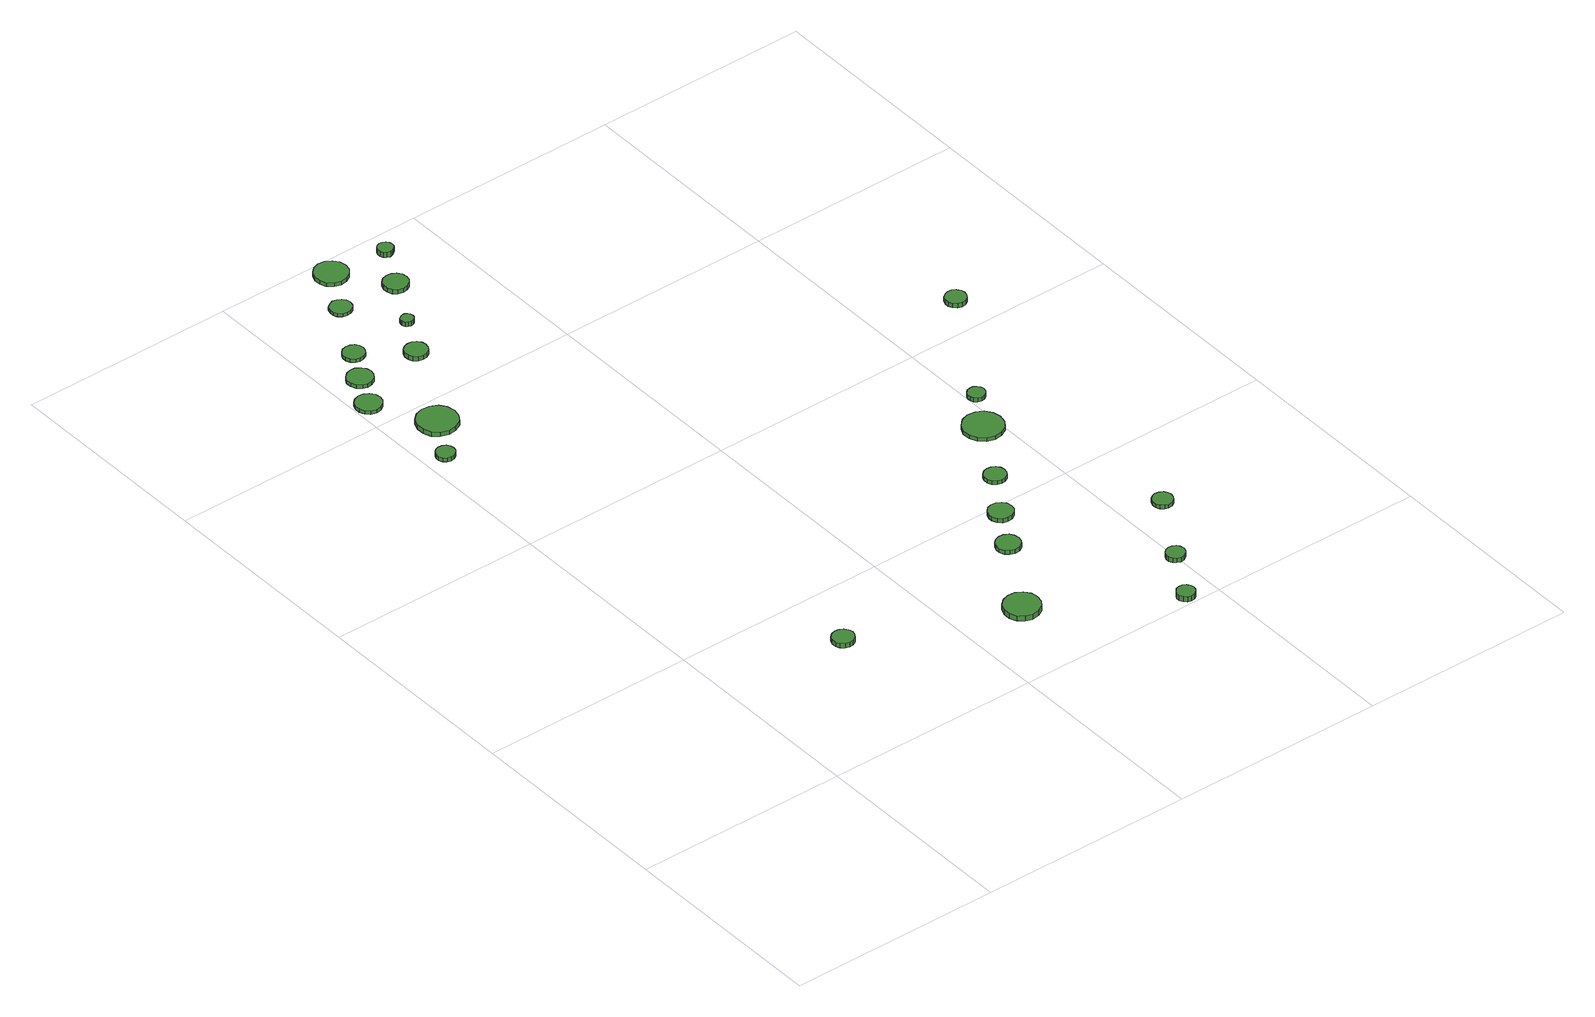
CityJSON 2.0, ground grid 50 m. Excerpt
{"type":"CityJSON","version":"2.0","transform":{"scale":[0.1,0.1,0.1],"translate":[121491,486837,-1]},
"CityObjects":{
"tree1":{"type":"SolitaryVegetationObject","attributes":{"function":"something"},"geometry":[{"type":"MultiSurface","lod":"1","boundaries":[[[0,1,2,3,4,5,6,7,8,9,10,11,12,13,14]],[[15,16,17,18,19,20,21,22,23,24,25,26,27,28,29]],[[0,29,28,1]],[[1,28,27,2]],[[2,27,26,3]],[[3,26,25,4]],[[4,25,24,5]],[[5,24,23,6]],[[6,23,22,7]],[[7,22,21,8]],[[8,21,20,9]],[[9,20,19,10]],[[10,19,18,11]],[[11,18,17,12]],[[12,17,16,13]],[[13,16,15,14]],[[14,15,29,0]]]}]},
"tree2":{"type":"SolitaryVegetationObject","attributes":{"function":"something"},"geometry":[{"type":"MultiSurface","lod":"1","boundaries":[[[30,31,32,33,34,35,36,37,38,39,40,41,42,43,44]],[[45,46,47,48,49,50,51,52,53,54,55,56,57,58,59]],[[30,59,58,31]],[[31,58,57,32]],[[32,57,56,33]],[[33,56,55,34]],[[34,55,54,35]],[[35,54,53,36]],[[36,53,52,37]],[[37,52,51,38]],[[38,51,50,39]],[[39,50,49,40]],[[40,49,48,41]],[[41,48,47,42]],[[42,47,46,43]],[[43,46,45,44]],[[44,45,59,30]]]}]},
"tree3":{"type":"SolitaryVegetationObject","attributes":{"function":"something"},"geometry":[{"type":"MultiSurface","lod":"1","boundaries":[[[60,61,62,63,64,65,66,67,68,69,70,71,72,73,74]],[[75,76,77,78,79,80,81,82,83,84,85,86,87,88,89]],[[60,89,88,61]],[[61,88,87,62]],[[62,87,86,63]],[[63,86,85,64]],[[64,85,84,65]],[[65,84,83,66]],[[66,83,82,67]],[[67,82,81,68]],[[68,81,80,69]],[[69,80,79,70]],[[70,79,78,71]],[[71,78,77,72]],[[72,77,76,73]],[[73,76,75,74]],[[74,75,89,60]]]}]},
"tree4":{"type":"SolitaryVegetationObject","attributes":{"function":"something"},"geometry":[{"type":"MultiSurface","lod":"1","boundaries":[[[90,91,92,93,94,95,96,97,98,99,100,101,102,103,104]],[[105,106,107,108,109,110,111,112,113,114,115,116,117,118,119]],[[90,119,118,91]],[[91,118,117,92]],[[92,117,116,93]],[[93,116,115,94]],[[94,115,114,95]],[[95,114,113,96]],[[96,113,112,97]],[[97,112,111,98]],[[98,111,110,99]],[[99,110,109,100]],[[100,109,108,101]],[[101,108,107,102]],[[102,107,106,103]],[[103,106,105,104]],[[104,105,119,90]]]}]},
"tree5":{"type":"SolitaryVegetationObject","attributes":{"function":"something"},"geometry":[{"type":"MultiSurface","lod":"1","boundaries":[[[120,121,122,123,124,125,126,127,128,129,130,131,132,133,134]],[[135,136,137,138,139,140,141,142,143,144,145,146,147,148,149]],[[120,149,148,121]],[[121,148,147,122]],[[122,147,146,123]],[[123,146,145,124]],[[124,145,144,125]],[[125,144,143,126]],[[126,143,142,127]],[[127,142,141,128]],[[128,141,140,129]],[[129,140,139,130]],[[130,139,138,131]],[[131,138,137,132]],[[132,137,136,133]],[[133,136,135,134]],[[134,135,149,120]]]}]},
"tree6":{"type":"SolitaryVegetationObject","attributes":{"function":"something"},"geometry":[{"type":"MultiSurface","lod":"1","boundaries":[[[150,151,152,153,154,155,156,157,158,159,160,161,162,163,164]],[[165,166,167,168,169,170,171,172,173,174,175,176,177,178,179]],[[150,179,178,151]],[[151,178,177,152]],[[152,177,176,153]],[[153,176,175,154]],[[154,175,174,155]],[[155,174,173,156]],[[156,173,172,157]],[[157,172,171,158]],[[158,171,170,159]],[[159,170,169,160]],[[160,169,168,161]],[[161,168,167,162]],[[162,167,166,163]],[[163,166,165,164]],[[164,165,179,150]]]}]},
"tree7":{"type":"SolitaryVegetationObject","attributes":{"function":"something"},"geometry":[{"type":"MultiSurface","lod":"1","boundaries":[[[180,181,182,183,184,185,186,187,188,189,190,191,192,193,194]],[[195,196,197,198,199,200,201,202,203,204,205,206,207,208,209]],[[180,209,208,181]],[[181,208,207,182]],[[182,207,206,183]],[[183,206,205,184]],[[184,205,204,185]],[[185,204,203,186]],[[186,203,202,187]],[[187,202,201,188]],[[188,201,200,189]],[[189,200,199,190]],[[190,199,198,191]],[[191,198,197,192]],[[192,197,196,193]],[[193,196,195,194]],[[194,195,209,180]]]}]},
"tree8":{"type":"SolitaryVegetationObject","attributes":{"function":"something"},"geometry":[{"type":"MultiSurface","lod":"1","boundaries":[[[210,211,212,213,214,215,216,217,218,219,220,221,222,223,224]],[[225,226,227,228,229,230,231,232,233,234,235,236,237,238,239]],[[210,239,238,211]],[[211,238,237,212]],[[212,237,236,213]],[[213,236,235,214]],[[214,235,234,215]],[[215,234,233,216]],[[216,233,232,217]],[[217,232,231,218]],[[218,231,230,219]],[[219,230,229,220]],[[220,229,228,221]],[[221,228,227,222]],[[222,227,226,223]],[[223,226,225,224]],[[224,225,239,210]]]}]},
"tree9":{"type":"SolitaryVegetationObject","attributes":{"function":"something"},"geometry":[{"type":"MultiSurface","lod":"1","boundaries":[[[240,241,242,243,244,245,246,247,248,249,250,251,252,253,254]],[[255,256,257,258,259,260,261,262,263,264,265,266,267,268,269]],[[240,269,268,241]],[[241,268,267,242]],[[242,267,266,243]],[[243,266,265,244]],[[244,265,264,245]],[[245,264,263,246]],[[246,263,262,247]],[[247,262,261,248]],[[248,261,260,249]],[[249,260,259,250]],[[250,259,258,251]],[[251,258,257,252]],[[252,257,256,253]],[[253,256,255,254]],[[254,255,269,240]]]}]},
"tree10":{"type":"SolitaryVegetationObject","attributes":{"function":"something"},"geometry":[{"type":"MultiSurface","lod":"1","boundaries":[[[270,271,272,273,274,275,276,277,278,279,280,281,282,283,284]],[[285,286,287,288,289,290,291,292,293,294,295,296,297,298,299]],[[270,299,298,271]],[[271,298,297,272]],[[272,297,296,273]],[[273,296,295,274]],[[274,295,294,275]],[[275,294,293,276]],[[276,293,292,277]],[[277,292,291,278]],[[278,291,290,279]],[[279,290,289,280]],[[280,289,288,281]],[[281,288,287,282]],[[282,287,286,283]],[[283,286,285,284]],[[284,285,299,270]]]}]},
"tree11":{"type":"SolitaryVegetationObject","attributes":{"function":"something"},"geometry":[{"type":"MultiSurface","lod":"1","boundaries":[[[300,301,302,303,304,305,306,307,308,309,310,311,312,313,314]],[[315,316,317,318,319,320,321,322,323,324,325,326,327,328,329]],[[300,329,328,301]],[[301,328,327,302]],[[302,327,326,303]],[[303,326,325,304]],[[304,325,324,305]],[[305,324,323,306]],[[306,323,322,307]],[[307,322,321,308]],[[308,321,320,309]],[[309,320,319,310]],[[310,319,318,311]],[[311,318,317,312]],[[312,317,316,313]],[[313,316,315,314]],[[314,315,329,300]]]}]},
"tree12":{"type":"SolitaryVegetationObject","attributes":{"function":"something"},"geometry":[{"type":"MultiSurface","lod":"1","boundaries":[[[330,331,332,333,334,335,336,337,338,339,340,341,342,343,344]],[[345,346,347,348,349,350,351,352,353,354,355,356,357,358,359]],[[330,359,358,331]],[[331,358,357,332]],[[332,357,356,333]],[[333,356,355,334]],[[334,355,354,335]],[[335,354,353,336]],[[336,353,352,337]],[[337,352,351,338]],[[338,351,350,339]],[[339,350,349,340]],[[340,349,348,341]],[[341,348,347,342]],[[342,347,346,343]],[[343,346,345,344]],[[344,345,359,330]]]}]},
"tree13":{"type":"SolitaryVegetationObject","attributes":{"function":"something"},"geometry":[{"type":"MultiSurface","lod":"1","boundaries":[[[360,361,362,363,364,365,366,367,368,369,370,371,372,373,374]],[[375,376,377,378,379,380,381,382,383,384,385,386,387,388,389]],[[360,389,388,361]],[[361,388,387,362]],[[362,387,386,363]],[[363,386,385,364]],[[364,385,384,365]],[[365,384,383,366]],[[366,383,382,367]],[[367,382,381,368]],[[368,381,380,369]],[[369,380,379,370]],[[370,379,378,371]],[[371,378,377,372]],[[372,377,376,373]],[[373,376,375,374]],[[374,375,389,360]]]}]},
"tree14":{"type":"SolitaryVegetationObject","attributes":{"function":"something"},"geometry":[{"type":"MultiSurface","lod":"1","boundaries":[[[390,391,392,393,394,395,396,397,398,399,400,401,402,403,404]],[[405,406,407,408,409,410,411,412,413,414,415,416,417,418,419]],[[390,419,418,391]],[[391,418,417,392]],[[392,417,416,393]],[[393,416,415,394]],[[394,415,414,395]],[[395,414,413,396]],[[396,413,412,397]],[[397,412,411,398]],[[398,411,410,399]],[[399,410,409,400]],[[400,409,408,401]],[[401,408,407,402]],[[402,407,406,403]],[[403,406,405,404]],[[404,405,419,390]]]}]},
"tree15":{"type":"SolitaryVegetationObject","attributes":{"function":"something"},"geometry":[{"type":"MultiSurface","lod":"1","boundaries":[[[420,421,422,423,424,425,426,427,428,429,430,431,432,433,434]],[[435,436,437,438,439,440,441,442,443,444,445,446,447,448,449]],[[420,449,448,421]],[[421,448,447,422]],[[422,447,446,423]],[[423,446,445,424]],[[424,445,444,425]],[[425,444,443,426]],[[426,443,442,427]],[[427,442,441,428]],[[428,441,440,429]],[[429,440,439,430]],[[430,439,438,431]],[[431,438,437,432]],[[432,437,436,433]],[[433,436,435,434]],[[434,435,449,420]]]}]},
"tree16":{"type":"SolitaryVegetationObject","attributes":{"function":"something"},"geometry":[{"type":"MultiSurface","lod":"1","boundaries":[[[450,451,452,453,454,455,456,457,458,459,460,461,462,463,464]],[[465,466,467,468,469,470,471,472,473,474,475,476,477,478,479]],[[450,479,478,451]],[[451,478,477,452]],[[452,477,476,453]],[[453,476,475,454]],[[454,475,474,455]],[[455,474,473,456]],[[456,473,472,457]],[[457,472,471,458]],[[458,471,470,459]],[[459,470,469,460]],[[460,469,468,461]],[[461,468,467,462]],[[462,467,466,463]],[[463,466,465,464]],[[464,465,479,450]]]}]},
"tree17":{"type":"SolitaryVegetationObject","attributes":{"function":"something"},"geometry":[{"type":"MultiSurface","lod":"1","boundaries":[[[480,481,482,483,484,485,486,487,488,489,490,491,492,493,494]],[[495,496,497,498,499,500,501,502,503,504,505,506,507,508,509]],[[480,509,508,481]],[[481,508,507,482]],[[482,507,506,483]],[[483,506,505,484]],[[484,505,504,485]],[[485,504,503,486]],[[486,503,502,487]],[[487,502,501,488]],[[488,501,500,489]],[[489,500,499,490]],[[490,499,498,491]],[[491,498,497,492]],[[492,497,496,493]],[[493,496,495,494]],[[494,495,509,480]]]}]},
"tree18":{"type":"SolitaryVegetationObject","attributes":{"function":"something"},"geometry":[{"type":"MultiSurface","lod":"1","boundaries":[[[510,511,512,513,514,515,516,517,518,519,520,521,522,523,524]],[[525,526,527,528,529,530,531,532,533,534,535,536,537,538,539]],[[510,539,538,511]],[[511,538,537,512]],[[512,537,536,513]],[[513,536,535,514]],[[514,535,534,515]],[[515,534,533,516]],[[516,533,532,517]],[[517,532,531,518]],[[518,531,530,519]],[[519,530,529,520]],[[520,529,528,521]],[[521,528,527,522]],[[522,527,526,523]],[[523,526,525,524]],[[524,525,539,510]]]}]},
"tree19":{"type":"SolitaryVegetationObject","attributes":{"function":"something"},"geometry":[{"type":"MultiSurface","lod":"1","boundaries":[[[540,541,542,543,544,545,546,547,548,549,550,551,552,553,554]],[[555,556,557,558,559,560,561,562,563,564,565,566,567,568,569]],[[540,569,568,541]],[[541,568,567,542]],[[542,567,566,543]],[[543,566,565,544]],[[544,565,564,545]],[[545,564,563,546]],[[546,563,562,547]],[[547,562,561,548]],[[548,561,560,549]],[[549,560,559,550]],[[550,559,558,551]],[[551,558,557,552]],[[552,557,556,553]],[[553,556,555,554]],[[554,555,569,540]]]}]},
"tree20":{"type":"SolitaryVegetationObject","attributes":{"function":"something"},"geometry":[{"type":"MultiSurface","lod":"1","boundaries":[[[570,571,572,573,574,575,576,577,578,579,580,581,582,583,584]],[[585,586,587,588,589,590,591,592,593,594,595,596,597,598,599]],[[570,599,598,571]],[[571,598,597,572]],[[572,597,596,573]],[[573,596,595,574]],[[574,595,594,575]],[[575,594,593,576]],[[576,593,592,577]],[[577,592,591,578]],[[578,591,590,579]],[[579,590,589,580]],[[580,589,588,581]],[[581,588,587,582]],[[582,587,586,583]],[[583,586,585,584]],[[584,585,599,570]]]}]},
"tree21":{"type":"SolitaryVegetationObject","attributes":{"function":"something"},"geometry":[{"type":"MultiSurface","lod":"1","boundaries":[[[600,601,602,603,604,605,606,607,608,609,610,611,612,613,614]],[[615,616,617,618,619,620,621,622,623,624,625,626,627,628,629]],[[600,629,628,601]],[[601,628,627,602]],[[602,627,626,603]],[[603,626,625,604]],[[604,625,624,605]],[[605,624,623,606]],[[606,623,622,607]],[[607,622,621,608]],[[608,621,620,609]],[[609,620,619,610]],[[610,619,618,611]],[[611,618,617,612]],[[612,617,616,613]],[[613,616,615,614]],[[614,615,629,600]]]}]},
"tree22":{"type":"SolitaryVegetationObject","attributes":{"function":"something"},"geometry":[{"type":"MultiSurface","lod":"1","boundaries":[[[630,631,632,633,634,635,636,637,638,639,640,641,642,643,644]],[[645,646,647,648,649,650,651,652,653,654,655,656,657,658,659]],[[630,659,658,631]],[[631,658,657,632]],[[632,657,656,633]],[[633,656,655,634]],[[634,655,654,635]],[[635,654,653,636]],[[636,653,652,637]],[[637,652,651,638]],[[638,651,650,639]],[[639,650,649,640]],[[640,649,648,641]],[[641,648,647,642]],[[642,647,646,643]],[[643,646,645,644]],[[644,645,659,630]]]}]}
},
"vertices":[
[320,346,18],[317,356,18],[311,364,18],[302,369,18],[292,370,18],[282,367,18],[274,360,18],[270,351,18],[270,340,18],[274,331,18],[282,324,18],[292,321,18],[302,322,18],[311,327,18],[317,336,18],[317,336,7],[311,327,7],[302,322,7],[292,321,7],[282,324,7],[274,331,7],[270,340,7],[270,351,7],[274,360,7],[282,367,7],[292,370,7],[302,369,7],[311,364,7],[317,356,7],[320,346,7],
[73,1338,17],[71,1346,17],[66,1354,17],[58,1358,17],[49,1359,17],[41,1356,17],[34,1350,17],[30,1342,17],[30,1333,17],[34,1325,17],[41,1319,17],[49,1316,17],[58,1317,17],[66,1322,17],[71,1329,17],[71,1329,7],[66,1322,7],[58,1317,7],[49,1316,7],[41,1319,7],[34,1325,7],[30,1333,7],[30,1342,7],[34,1350,7],[41,1356,7],[49,1359,7],[58,1358,7],[66,1354,7],[71,1346,7],[73,1338,7],
[65,1568,14],[63,1580,14],[55,1590,14],[44,1597,14],[32,1598,14],[20,1594,14],[11,1586,14],[6,1574,14],[6,1562,14],[11,1550,14],[20,1542,14],[32,1538,14],[44,1540,14],[55,1546,14],[63,1556,14],[63,1556,6],[55,1546,6],[44,1540,6],[32,1538,6],[20,1542,6],[11,1550,6],[6,1562,6],[6,1574,6],[11,1586,6],[20,1594,6],[32,1598,6],[44,1597,6],[55,1590,6],[63,1580,6],[65,1568,6],
[153,1434,17],[149,1453,17],[138,1468,17],[121,1477,17],[102,1479,17],[84,1473,17],[70,1461,17],[63,1443,17],[63,1425,17],[70,1407,17],[84,1395,17],[102,1389,17],[121,1391,17],[138,1400,17],[149,1416,17],[149,1416,6],[138,1400,6],[121,1391,6],[102,1389,6],[84,1395,6],[70,1407,6],[63,1425,6],[63,1443,6],[70,1461,6],[84,1473,6],[102,1479,6],[121,1477,6],[138,1468,6],[149,1453,6],[153,1434,6],
[105,1646,15],[102,1658,15],[95,1667,15],[84,1674,15],[72,1675,15],[61,1671,15],[51,1663,15],[46,1652,15],[46,1640,15],[51,1628,15],[61,1620,15],[72,1616,15],[84,1618,15],[95,1624,15],[102,1634,15],[102,1634,6],[95,1624,6],[84,1618,6],[72,1616,6],[61,1620,6],[51,1628,6],[46,1640,6],[46,1652,6],[51,1663,6],[61,1671,6],[72,1675,6],[84,1674,6],[95,1667,6],[102,1658,6],[105,1646,6],
[142,1719,14],[140,1729,14],[134,1737,14],[125,1742,14],[115,1743,14],[105,1740,14],[97,1733,14],[93,1724,14],[93,1714,14],[97,1704,14],[105,1697,14],[115,1694,14],[125,1695,14],[134,1700,14],[140,1709,14],[140,1709,6],[134,1700,6],[125,1695,6],[115,1694,6],[105,1697,6],[97,1704,6],[93,1714,6],[93,1724,6],[97,1733,6],[105,1740,6],[115,1743,6],[125,1742,6],[134,1737,6],[140,1729,6],[142,1719,6],
[685,199,21],[682,215,21],[672,229,21],[657,238,21],[640,239,21],[624,234,21],[611,223,21],[604,207,21],[604,190,21],[611,175,21],[624,163,21],[640,158,21],[657,160,21],[672,168,21],[682,182,21],[682,182,8],[672,168,8],[657,160,8],[640,158,8],[624,163,8],[611,175,8],[604,190,8],[604,207,8],[611,223,8],[624,234,8],[640,239,8],[657,238,8],[672,229,8],[682,215,8],[685,199,8],
[246,1644,17],[244,1654,17],[238,1663,17],[228,1668,17],[218,1669,17],[207,1666,17],[199,1659,17],[195,1649,17],[195,1638,17],[199,1628,17],[207,1621,17],[218,1618,17],[228,1619,17],[238,1624,17],[244,1633,17],[244,1633,6],[238,1624,6],[228,1619,6],[218,1618,6],[207,1621,6],[199,1628,6],[195,1638,6],[195,1649,6],[199,1659,6],[207,1666,6],[218,1669,6],[228,1668,6],[238,1663,6],[244,1654,6],[246,1644,6],
[217,1854,14],[215,1864,14],[209,1872,14],[200,1877,14],[190,1879,14],[180,1875,14],[172,1869,14],[168,1859,14],[168,1849,14],[172,1840,14],[180,1833,14],[190,1830,14],[200,1831,14],[209,1836,14],[215,1844,14],[215,1844,6],[209,1836,6],[200,1831,6],[190,1830,6],[180,1833,6],[172,1840,6],[168,1849,6],[168,1859,6],[172,1869,6],[180,1875,6],[190,1879,6],[200,1877,6],[209,1872,6],[215,1864,6],[217,1854,6],
[286,1737,17],[285,1743,17],[281,1748,17],[276,1751,17],[270,1751,17],[264,1749,17],[259,1745,17],[257,1740,17],[257,1734,17],[259,1728,17],[264,1724,17],[270,1722,17],[276,1723,17],[281,1726,17],[285,1731,17],[285,1731,6],[281,1726,6],[276,1723,6],[270,1722,6],[264,1724,6],[259,1728,6],[257,1734,6],[257,1740,6],[259,1745,6],[264,1749,6],[270,1751,6],[276,1751,6],[281,1748,6],[285,1743,6],[286,1737,6],
[287,1956,15],[284,1971,15],[274,1984,15],[261,1992,15],[245,1994,15],[230,1989,15],[218,1978,15],[212,1964,15],[212,1948,15],[218,1934,15],[230,1923,15],[245,1918,15],[261,1920,15],[274,1928,15],[284,1941,15],[284,1941,6],[274,1928,6],[261,1920,6],[245,1918,6],[230,1923,6],[218,1934,6],[212,1948,6],[212,1964,6],[218,1978,6],[230,1989,6],[245,1994,6],[261,1992,6],[274,1984,6],[284,1971,6],[287,1956,6],
[783,381,17],[780,393,17],[774,402,17],[764,408,17],[752,409,17],[741,405,17],[733,398,17],[728,387,17],[728,376,17],[733,365,17],[741,358,17],[752,354,17],[764,355,17],[774,361,17],[780,370,17],[780,370,7],[774,361,7],[764,355,7],[752,354,7],[741,358,7],[733,365,7],[728,376,7],[728,387,7],[733,398,7],[741,405,7],[752,409,7],[764,408,7],[774,402,7],[780,393,7],[783,381,7],
[358,1846,17],[356,1858,17],[349,1867,17],[339,1873,17],[327,1874,17],[316,1871,17],[307,1863,17],[303,1852,17],[303,1841,17],[307,1830,17],[316,1822,17],[327,1819,17],[339,1820,17],[349,1826,17],[356,1835,17],[356,1835,6],[349,1826,6],[339,1820,6],[327,1819,6],[316,1822,6],[307,1830,6],[303,1841,6],[303,1852,6],[307,1863,6],[316,1871,6],[327,1874,6],[339,1873,6],[349,1867,6],[356,1858,6],[358,1846,6],
[952,22,23],[950,30,23],[945,37,23],[938,42,23],[929,42,23],[921,40,23],[915,34,23],[911,26,23],[911,18,23],[915,10,23],[921,4,23],[929,2,23],[938,2,23],[945,7,23],[950,14,23],[950,14,10],[945,7,10],[938,2,10],[929,2,10],[921,4,10],[915,10,10],[911,18,10],[911,26,10],[915,34,10],[921,40,10],[929,42,10],[938,42,10],[945,37,10],[950,30,10],[952,22,10],
[838,475,17],[836,486,17],[829,495,17],[819,501,17],[807,502,17],[796,499,17],[788,491,17],[783,480,17],[783,469,17],[788,458,17],[796,450,17],[807,447,17],[819,448,17],[829,454,17],[836,463,17],[836,463,7],[829,454,7],[819,448,7],[807,447,7],[796,450,7],[788,458,7],[783,469,7],[783,480,7],[788,491,7],[796,499,7],[807,502,7],[819,501,7],[829,495,7],[836,486,7],[838,475,7],
[400,1945,21],[399,1952,21],[394,1958,21],[388,1962,21],[381,1963,21],[373,1961,21],[368,1956,21],[365,1949,21],[365,1941,21],[368,1935,21],[373,1930,21],[381,1927,21],[388,1928,21],[394,1932,21],[399,1938,21],[399,1938,8],[394,1932,8],[388,1928,8],[381,1927,8],[373,1930,8],[368,1935,8],[365,1941,8],[365,1949,8],[368,1956,8],[373,1961,8],[381,1963,8],[388,1962,8],[394,1958,8],[399,1952,8],[400,1945,8],
[1022,142,18],[1020,151,18],[1015,158,18],[1007,162,18],[998,163,18],[989,160,18],[983,154,18],[979,146,18],[979,137,18],[983,129,18],[989,123,18],[998,120,18],[1007,121,18],[1015,126,18],[1020,133,18],[1020,133,7],[1015,126,7],[1007,121,7],[998,120,7],[989,123,7],[983,129,7],[979,137,7],[979,146,7],[983,154,7],[989,160,7],[998,163,7],[1007,162,7],[1015,158,7],[1020,151,7],[1022,142,7],
[904,579,16],[902,589,16],[896,597,16],[887,602,16],[877,603,16],[867,600,16],[859,593,16],[855,584,16],[855,574,16],[859,564,16],[867,557,16],[877,554,16],[887,555,16],[896,560,16],[902,569,16],[902,569,7],[896,560,7],[887,555,7],[877,554,7],[867,557,7],[859,564,7],[855,574,7],[855,584,7],[859,593,7],[867,600,7],[877,603,7],[887,602,7],[896,597,7],[902,589,7],[904,579,7],
[1009,723,16],[1005,741,16],[994,757,16],[978,766,16],[959,768,16],[941,762,16],[927,749,16],[919,732,16],[919,713,16],[927,696,16],[941,683,16],[959,678,16],[978,680,16],[994,689,16],[1005,704,16],[1005,704,7],[994,689,7],[978,680,7],[959,678,7],[941,683,7],[927,696,7],[919,713,7],[919,732,7],[927,749,7],[941,762,7],[959,768,7],[978,766,7],[994,757,7],[1005,741,7],[1009,723,7],
[1116,299,17],[1114,308,17],[1109,316,17],[1100,321,17],[1091,322,17],[1082,319,17],[1075,313,17],[1071,304,17],[1071,294,17],[1075,286,17],[1082,279,17],[1091,276,17],[1100,277,17],[1109,282,17],[1114,290,17],[1114,290,7],[1109,282,7],[1100,277,7],[1091,276,7],[1082,279,7],[1075,286,7],[1071,294,7],[1071,304,7],[1075,313,7],[1082,319,7],[1091,322,7],[1100,321,7],[1109,316,7],[1114,308,7],[1116,299,7],
[1041,816,16],[1039,824,16],[1034,831,16],[1027,835,16],[1019,835,16],[1011,833,16],[1005,827,16],[1002,820,16],[1002,812,16],[1005,804,16],[1011,799,16],[1019,796,16],[1027,797,16],[1034,801,16],[1039,808,16],[1039,808,6],[1034,801,6],[1027,797,6],[1019,796,6],[1011,799,6],[1005,804,6],[1002,812,6],[1002,820,6],[1005,827,6],[1011,833,6],[1019,835,6],[1027,835,6],[1034,831,6],[1039,824,6],[1041,816,6],
[1212,1092,17],[1210,1101,17],[1204,1109,17],[1196,1114,17],[1186,1115,17],[1177,1112,17],[1169,1106,17],[1165,1097,17],[1165,1087,17],[1169,1078,17],[1177,1071,17],[1186,1068,17],[1196,1069,17],[1204,1074,17],[1210,1082,17],[1210,1082,6],[1204,1074,6],[1196,1069,6],[1186,1068,6],[1177,1071,6],[1169,1078,6],[1165,1087,6],[1165,1097,6],[1169,1106,6],[1177,1112,6],[1186,1115,6],[1196,1114,6],[1204,1109,6],[1210,1101,6],[1212,1092,6]
]}
